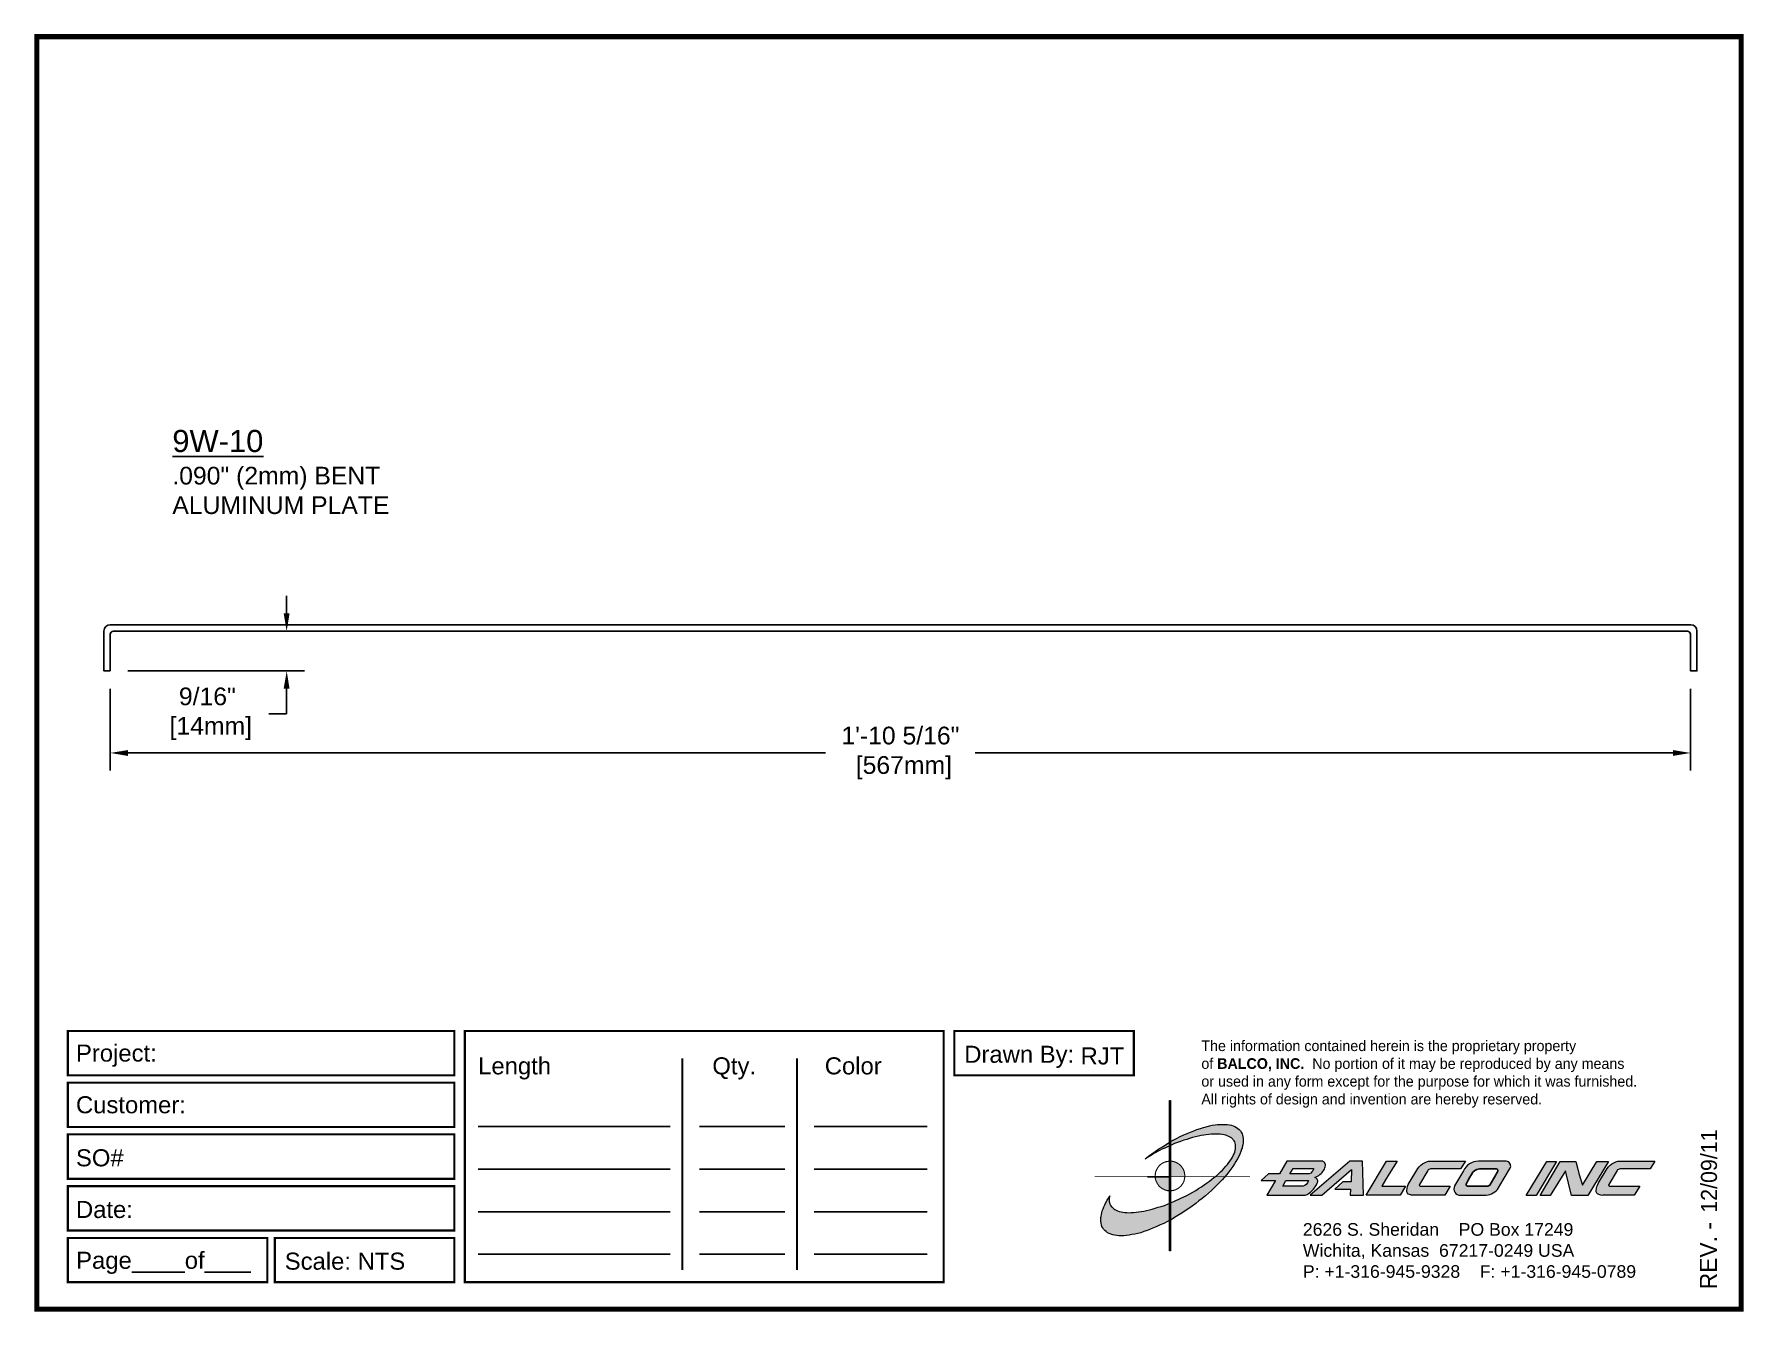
# Paper-space layout 'Breakout' of a CAD drawing. Header units: inches. Extents: x 0 to 10, y 0 to 7.5.
# The model-space entities are those that its viewports show. They can reach past a viewport. Long polylines and large blocks are cut down to what shows.
import ezdxf

# ---------------------------------------------------------------- set-up
doc = ezdxf.new("R2010")
doc.units = ezdxf.units.IN
doc.header["$LTSCALE"] = 0.25
doc.header["$MEASUREMENT"] = 0
for name, color, linetype in [('Border', 7, 'Continuous'), ('DIMENSIONS', 3, 'Continuous'), ('METALS', 7, 'Continuous'), ('TEXT', 2, 'Continuous')]:
    doc.layers.add(name, color=color, linetype=linetype)
doc.styles.add('ARIAL', font='arial.ttf')
doc.styles.add('Copyright', font='ERASDEMI.TTF')
doc.dimstyles.new('ARIAL', dxfattribs={"dimtxt": 0.25, "dimasz": 0.25, "dimexe": 0.25, "dimexo": 0.25, "dimgap": 0.25, "dimtad": 0, "dimtih": 1, "dimtoh": 1, "dimdec": 4, "dimzin": 3, "dimdsep": 46, "dimlunit": 4, "dimtxsty": 'ARIAL', "dimcen": 0.25, "dimadec": 0, "dimazin": 0, "dimtfac": 1, "dimtdec": 4, "dimtofl": 0, "dimtmove": 0, "dimatfit": 3, "dimfxl": 0, "dimfrac": 2, "dimtolj": 1, "dimtzin": 0, "dimarcsym": 0})

# ---------------------------------------------------------------- blocks, each defined once
blk = doc.blocks.new('ACADlogo')
h = blk.add_hatch(color=256)
h.paths.add_polyline_path([(-3.346, 1.223), (-3.351, 1.223), (-3.351, 0.979), (-3.346, 0.982)])
h.paths.add_polyline_path([(-3.346, 0.961), (-3.351, 0.959), (-3.351, 0.868), (-3.346, 0.868)])
h.paths.add_polyline_path([(-3.346, 0.777), (-3.351, 0.777), (-3.351, 0.699), (-3.351, 0.695), (-3.35, 0.695), (-3.346, 0.695)])
h.paths.add_polyline_path([(-3.346, 0.864), (-3.346, 0.868), (-3.35, 0.868), (-3.351, 0.868), (-3.351, 0.777), (-3.346, 0.777), (-3.346, 0.778), (-3.348, 0.778)])
h.paths.add_polyline_path([(-3.346, 0.524), (-3.351, 0.521), (-3.351, 0.342), (-3.346, 0.342)])
h.paths.add_polyline_path([(-3.346, 0.695), (-3.351, 0.695), (-3.351, 0.621), (-3.346, 0.623)])
h.paths.add_polyline_path([(-3.346, 0.623), (-3.351, 0.621), (-3.351, 0.521), (-3.346, 0.524)])
h.paths.add_polyline_path([(-3.346, 0.982), (-3.351, 0.979), (-3.351, 0.959), (-3.346, 0.961)])
h = blk.add_hatch(color=175)
h.paths.add_polyline_path([(-3.518, 0.573), (-3.534, 0.571), (-3.548, 0.569), (-3.562, 0.567), (-3.576, 0.567), (-3.589, 0.566), (-3.602, 0.567), (-3.614, 0.568), (-3.625, 0.569), (-3.636, 0.572), (-3.646, 0.574), (-3.656, 0.577), (-3.664, 0.581), (-3.673, 0.585), (-3.679, 0.589), (-3.685, 0.595), (-3.688, 0.598), (-3.691, 0.6), (-3.695, 0.607), (-3.699, 0.614), (-3.703, 0.621), (-3.704, 0.626), (-3.705, 0.631), (-3.706, 0.637), (-3.706, 0.642), (-3.705, 0.648), (-3.705, 0.653), (-3.703, 0.659), (-3.702, 0.665), (-3.71, 0.652), (-3.717, 0.639), (-3.725, 0.626), (-3.731, 0.613), (-3.737, 0.601), (-3.741, 0.589), (-3.746, 0.577), (-3.749, 0.566), (-3.751, 0.555), (-3.753, 0.544), (-3.754, 0.538), (-3.754, 0.533), (-3.755, 0.523), (-3.754, 0.513), (-3.753, 0.508), (-3.752, 0.503), (-3.75, 0.494), (-3.748, 0.486), (-3.743, 0.477), (-3.74, 0.473), (-3.738, 0.469), (-3.734, 0.465), (-3.73, 0.461), (-3.723, 0.455), (-3.715, 0.449), (-3.706, 0.445), (-3.695, 0.44), (-3.685, 0.437), (-3.674, 0.434), (-3.661, 0.432), (-3.648, 0.431), (-3.634, 0.431), (-3.62, 0.431), (-3.604, 0.433), (-3.588, 0.435), (-3.572, 0.438), (-3.556, 0.441), (-3.538, 0.445), (-3.52, 0.449), (-3.503, 0.456), (-3.483, 0.461), (-3.464, 0.469), (-3.445, 0.477), (-3.426, 0.485), (-3.406, 0.494), (-3.385, 0.503), (-3.364, 0.514), (-3.351, 0.521), (-3.351, 0.621), (-3.364, 0.616), (-3.382, 0.609), (-3.4, 0.603), (-3.418, 0.598), (-3.436, 0.592), (-3.453, 0.587), (-3.47, 0.583), (-3.486, 0.579), (-3.503, 0.576)])
h.paths.add_polyline_path([(-3.215, 0.687), (-3.251, 0.667), (-3.289, 0.649), (-3.327, 0.631), (-3.345, 0.623), (-3.346, 0.623), (-3.346, 0.524), (-3.343, 0.525), (-3.323, 0.537), (-3.302, 0.549), (-3.28, 0.563), (-3.259, 0.577), (-3.238, 0.59), (-3.218, 0.605), (-3.198, 0.62), (-3.179, 0.635), (-3.16, 0.65), (-3.141, 0.665), (-3.123, 0.681), (-3.106, 0.696), (-3.089, 0.712), (-3.074, 0.727), (-3.058, 0.743), (-3.043, 0.759), (-3.03, 0.775), (-3.028, 0.777), (-3.085, 0.777), (-3.091, 0.772), (-3.105, 0.761), (-3.118, 0.75), (-3.134, 0.739), (-3.149, 0.729), (-3.165, 0.718), (-3.182, 0.707), (-3.198, 0.697)])
h.paths.add_polyline_path([(-2.921, 1.009), (-2.922, 1.015), (-2.924, 1.02), (-2.926, 1.029), (-2.931, 1.038), (-2.934, 1.043), (-2.936, 1.047), (-2.94, 1.05), (-2.943, 1.054), (-2.951, 1.06), (-2.959, 1.066), (-2.968, 1.071), (-2.978, 1.075), (-2.989, 1.079), (-3, 1.081), (-3.013, 1.083), (-3.026, 1.084), (-3.04, 1.084), (-3.054, 1.084), (-3.07, 1.083), (-3.085, 1.081), (-3.102, 1.079), (-3.118, 1.075), (-3.136, 1.07), (-3.153, 1.066), (-3.171, 1.06), (-3.191, 1.054), (-3.21, 1.047), (-3.229, 1.039), (-3.248, 1.031), (-3.268, 1.022), (-3.289, 1.012), (-3.31, 1.002), (-3.33, 0.991), (-3.346, 0.982), (-3.346, 0.961), (-3.342, 0.962), (-3.323, 0.971), (-3.305, 0.978), (-3.287, 0.984), (-3.268, 0.991), (-3.251, 0.996), (-3.234, 1.002), (-3.216, 1.007), (-3.199, 1.011), (-3.182, 1.015), (-3.167, 1.018), (-3.15, 1.021), (-3.136, 1.023), (-3.121, 1.025), (-3.107, 1.026), (-3.093, 1.026), (-3.079, 1.027), (-3.067, 1.026), (-3.054, 1.026), (-3.043, 1.025), (-3.032, 1.022), (-3.022, 1.02), (-3.013, 1.016), (-3.004, 1.013), (-2.997, 1.009), (-2.989, 1.005), (-2.983, 0.999), (-2.98, 0.996), (-2.978, 0.994), (-2.973, 0.987), (-2.969, 0.981), (-2.967, 0.973), (-2.965, 0.965), (-2.964, 0.957), (-2.964, 0.949), (-2.964, 0.944), (-2.965, 0.94), (-2.967, 0.93), (-2.969, 0.921), (-2.973, 0.911), (-2.978, 0.901), (-2.983, 0.891), (-2.989, 0.881), (-2.996, 0.871), (-3.004, 0.86), (-3.012, 0.849), (-3.021, 0.838), (-3.032, 0.827), (-3.042, 0.816), (-3.053, 0.805), (-3.065, 0.794), (-3.077, 0.783), (-3.085, 0.777), (-3.028, 0.777), (-3.016, 0.791), (-3.004, 0.806), (-2.992, 0.822), (-2.981, 0.837), (-2.971, 0.852), (-2.962, 0.866), (-2.954, 0.882), (-2.946, 0.896), (-2.939, 0.91), (-2.934, 0.924), (-2.929, 0.938), (-2.926, 0.944), (-2.925, 0.951), (-2.922, 0.963), (-2.92, 0.975), (-2.92, 0.982), (-2.919, 0.987), (-2.92, 0.999), (-2.92, 1.005)])
h.paths.add_polyline_path([(-3.372, 0.966), (-3.393, 0.953), (-3.415, 0.94), (-3.435, 0.925), (-3.455, 0.911), (-3.475, 0.897), (-3.494, 0.882), (-3.468, 0.898), (-3.439, 0.915), (-3.41, 0.93), (-3.396, 0.938), (-3.38, 0.945), (-3.351, 0.959), (-3.351, 0.979)])
h = blk.add_hatch(color=256)
h.paths.add_polyline_path([(-3.268, 0.814), (-3.27, 0.819), (-3.273, 0.824), (-3.276, 0.828), (-3.279, 0.833), (-3.282, 0.837), (-3.286, 0.841), (-3.29, 0.845), (-3.294, 0.849), (-3.298, 0.852), (-3.303, 0.855), (-3.308, 0.858), (-3.313, 0.86), (-3.318, 0.863), (-3.323, 0.864), (-3.328, 0.866), (-3.334, 0.867), (-3.339, 0.868), (-3.345, 0.868), (-3.346, 0.868), (-3.346, 0.777), (-3.335, 0.777), (-3.262, 0.777), (-3.262, 0.781), (-3.262, 0.787), (-3.263, 0.792), (-3.264, 0.798), (-3.265, 0.803), (-3.266, 0.808)])
h.paths.add_polyline_path([(-3.351, 0.777), (-3.436, 0.777), (-3.435, 0.773), (-3.435, 0.768), (-3.434, 0.762), (-3.432, 0.757), (-3.431, 0.752), (-3.428, 0.747), (-3.426, 0.742), (-3.423, 0.737), (-3.42, 0.732), (-3.417, 0.728), (-3.414, 0.723), (-3.41, 0.719), (-3.406, 0.716), (-3.401, 0.712), (-3.397, 0.709), (-3.392, 0.706), (-3.387, 0.704), (-3.382, 0.701), (-3.377, 0.699), (-3.372, 0.698), (-3.367, 0.696), (-3.361, 0.695), (-3.356, 0.695), (-3.351, 0.695)])
h.paths.add_polyline_path([(-3.346, 0.868), (-3.35, 0.868), (-3.351, 0.868), (-3.351, 0.777), (-3.346, 0.777)])
h = blk.add_hatch(color=256)
h.paths.add_polyline_path([(-2.438, 0.844, 0.412988), (-2.461, 0.869), (-2.663, 0.869), (-2.707, 0.794), (-2.771, 0.794), (-2.815, 0.755), (-2.73, 0.755), (-2.781, 0.668), (-2.563, 0.668, 0.107996), (-2.538, 0.677, 0.108939), (-2.494, 0.724, 0.080345), (-2.483, 0.745, 0.419497), (-2.499, 0.773, 0.149928), (-2.447, 0.815, 0.134283)])
h.paths.add_polyline_path([(-2.507, 0.821, -0.209012), (-2.532, 0.794), (-2.538, 0.794), (-2.646, 0.794), (-2.627, 0.825), (-2.51, 0.825, -0.56619)], flags=16)
h.paths.add_polyline_path([(-2.538, 0.75, -0.241309), (-2.569, 0.722), (-2.688, 0.722), (-2.669, 0.755), (-2.541, 0.755, -0.56619)], flags=16)
for points in [[(-2.285, 0.819), (-2.287, 0.748), (-2.335, 0.748), (-2.383, 0.705), (-2.29, 0.705), (-2.292, 0.668), (-2.215, 0.668), (-2.221, 0.869), (-2.295, 0.869), (-2.527, 0.668), (-2.458, 0.668)], [(-2.018, 0.869), (-2.079, 0.869), (-2.198, 0.668), (-2, 0.668), (-1.968, 0.722), (-2.107, 0.722), (-2.085, 0.759), (-2.064, 0.794)], [(-1.617, 0.869), (-1.807, 0.869, 0.270182), (-1.896, 0.825), (-1.946, 0.742, 0.109019), (-1.961, 0.695, 0.340665), (-1.945, 0.672, 0.129907), (-1.923, 0.668), (-1.738, 0.668), (-1.706, 0.722), (-1.878, 0.722), (-1.882, 0.722, -0.601242), (-1.887, 0.731), (-1.838, 0.813, -0.253048), (-1.821, 0.823), (-1.645, 0.823)], [(-1.083, 0.867), (-1.14, 0.867), (-1.261, 0.667), (-1.26, 0.667), (-1.202, 0.667)], [(-0.96, 0.83), (-0.969, 0.867), (-1.061, 0.867), (-1.179, 0.667), (-1.12, 0.667), (-1.031, 0.812), (-0.995, 0.667), (-0.9, 0.667), (-0.778, 0.867), (-0.846, 0.867), (-0.931, 0.727), (-0.951, 0.795)], [(-0.507, 0.869), (-0.697, 0.869, 0.270182), (-0.786, 0.825), (-0.836, 0.742, 0.109019), (-0.85, 0.695, 0.340665), (-0.835, 0.672, 0.129907), (-0.812, 0.668), (-0.628, 0.668), (-0.595, 0.722), (-0.768, 0.722), (-0.772, 0.722, -0.601242), (-0.777, 0.731), (-0.728, 0.813, -0.253048), (-0.71, 0.823), (-0.534, 0.823)], [(-3.346, 0.623), (-3.351, 0.621), (-3.351, 0.521), (-3.346, 0.524)]]:
    blk.add_hatch(color=256).paths.add_polyline_path(points)
h = blk.add_hatch(color=256)
h.paths.add_polyline_path([(-1.377, 0.868), (-1.383, 0.868), (-1.383, 0.868), (-1.44, 0.868), (-1.492, 0.868), (-1.541, 0.868, 0.297712), (-1.628, 0.811), (-1.68, 0.723, 0.585116), (-1.646, 0.668), (-1.506, 0.668, 0.210586), (-1.429, 0.703), (-1.415, 0.726), (-1.389, 0.769), (-1.352, 0.831, 0.4352)])
h.paths.add_polyline_path([(-1.437, 0.823, -0.603783), (-1.428, 0.805), (-1.431, 0.801), (-1.434, 0.796), (-1.438, 0.789), (-1.474, 0.728, -0.229001), (-1.489, 0.722), (-1.494, 0.722), (-1.501, 0.722), (-1.597, 0.722), (-1.604, 0.722, -0.492401), (-1.613, 0.734), (-1.601, 0.757), (-1.591, 0.775), (-1.582, 0.791, -0.238368), (-1.535, 0.823)], flags=16)
for q in [(-3.48, 0.777), (-3.351, 0.642)]:
    blk.add_line((-3.351, 0.777), q)
at = {"color": 7, "lineweight": 0}
for points in [[(-3.351, 1.223), (-3.346, 1.223), (-3.346, 0.342), (-3.351, 0.342), (-3.351, 1.223)], [(-2.292, 0.668), (-2.215, 0.668), (-2.221, 0.869), (-2.295, 0.869), (-2.527, 0.668), (-2.458, 0.668), (-2.285, 0.819), (-2.287, 0.748), (-2.286, 0.748), (-2.335, 0.748), (-2.383, 0.705), (-2.29, 0.705), (-2.292, 0.668), (-2.292, 0.668)], [(-2.198, 0.668), (-2.079, 0.869), (-2.018, 0.869), (-2.064, 0.794), (-2.085, 0.759), (-2.107, 0.722), (-1.968, 0.722), (-2, 0.668), (-2.198, 0.668), (-2.198, 0.668)], [(-1.383, 0.868), (-1.383, 0.868)], [(-1.261, 0.667), (-1.14, 0.867), (-1.083, 0.867), (-1.202, 0.667), (-1.26, 0.667), (-1.261, 0.667), (-1.261, 0.667)], [(-0.9, 0.667), (-0.995, 0.667), (-1.031, 0.812), (-1.12, 0.667), (-1.179, 0.667), (-1.061, 0.867), (-0.969, 0.867), (-0.96, 0.83), (-0.951, 0.795), (-0.931, 0.727), (-0.846, 0.867), (-0.778, 0.867), (-0.9, 0.667), (-0.9, 0.667)]]:
    blk.add_lwpolyline(points, dxfattribs=at)
at = {"color": 175, "lineweight": 0}
blk.add_lwpolyline([(-2.926, 1.029), (-2.924, 1.02), (-2.922, 1.015), (-2.921, 1.009), (-2.92, 1.005), (-2.92, 0.999), (-2.919, 0.987), (-2.92, 0.982), (-2.92, 0.975), (-2.922, 0.963), (-2.925, 0.951), (-2.926, 0.944), (-2.929, 0.938), (-2.934, 0.924), (-2.939, 0.91), (-2.946, 0.896), (-2.954, 0.882), (-2.962, 0.866), (-2.971, 0.852), (-2.981, 0.837), (-2.992, 0.822), (-3.004, 0.806), (-3.016, 0.791), (-3.03, 0.775), (-3.043, 0.759), (-3.058, 0.743), (-3.074, 0.727), (-3.089, 0.712), (-3.106, 0.696), (-3.123, 0.681), (-3.141, 0.665), (-3.16, 0.65), (-3.179, 0.635), (-3.198, 0.62), (-3.218, 0.605), (-3.238, 0.59), (-3.259, 0.577), (-3.28, 0.563), (-3.302, 0.549), (-3.323, 0.537), (-3.343, 0.525), (-3.364, 0.514), (-3.385, 0.503), (-3.406, 0.494), (-3.426, 0.485), (-3.445, 0.477), (-3.464, 0.469), (-3.483, 0.461), (-3.503, 0.456), (-3.52, 0.449), (-3.538, 0.445), (-3.556, 0.441), (-3.572, 0.438), (-3.588, 0.435), (-3.604, 0.433), (-3.62, 0.431), (-3.634, 0.431), (-3.648, 0.431), (-3.661, 0.432), (-3.674, 0.434), (-3.685, 0.437), (-3.695, 0.44), (-3.706, 0.445), (-3.715, 0.449), (-3.723, 0.455), (-3.73, 0.461), (-3.734, 0.465), (-3.738, 0.469), (-3.74, 0.473), (-3.743, 0.477), (-3.748, 0.486), (-3.75, 0.494), (-3.752, 0.503), (-3.753, 0.508), (-3.754, 0.513), (-3.755, 0.523), (-3.754, 0.533), (-3.754, 0.538), (-3.753, 0.544), (-3.751, 0.555), (-3.749, 0.566), (-3.746, 0.577), (-3.741, 0.589), (-3.737, 0.601), (-3.731, 0.613), (-3.725, 0.626), (-3.717, 0.639), (-3.71, 0.652), (-3.702, 0.665), (-3.703, 0.659), (-3.705, 0.653), (-3.705, 0.648), (-3.706, 0.642), (-3.706, 0.637), (-3.705, 0.631), (-3.704, 0.626), (-3.703, 0.621), (-3.699, 0.614), (-3.695, 0.607), (-3.691, 0.6), (-3.688, 0.598), (-3.685, 0.595), (-3.679, 0.589), (-3.673, 0.585), (-3.664, 0.581), (-3.656, 0.577), (-3.646, 0.574), (-3.636, 0.572), (-3.625, 0.569), (-3.614, 0.568), (-3.602, 0.567), (-3.589, 0.566), (-3.576, 0.567), (-3.562, 0.567), (-3.548, 0.569), (-3.534, 0.571), (-3.518, 0.573), (-3.503, 0.576), (-3.486, 0.579), (-3.47, 0.583), (-3.453, 0.587), (-3.436, 0.592), (-3.418, 0.598), (-3.4, 0.603), (-3.382, 0.609), (-3.364, 0.616), (-3.345, 0.623), (-3.327, 0.631), (-3.289, 0.649), (-3.251, 0.667), (-3.215, 0.687), (-3.198, 0.697), (-3.182, 0.707), (-3.165, 0.718), (-3.149, 0.729), (-3.134, 0.739), (-3.118, 0.75), (-3.105, 0.761), (-3.091, 0.772), (-3.077, 0.783), (-3.065, 0.794), (-3.053, 0.805), (-3.042, 0.816), (-3.032, 0.827), (-3.021, 0.838), (-3.012, 0.849), (-3.004, 0.86), (-2.996, 0.871), (-2.989, 0.881), (-2.983, 0.891), (-2.978, 0.901), (-2.973, 0.911), (-2.969, 0.921), (-2.967, 0.93), (-2.965, 0.94), (-2.964, 0.944), (-2.964, 0.949), (-2.964, 0.957), (-2.965, 0.965), (-2.967, 0.973), (-2.969, 0.981), (-2.973, 0.987), (-2.978, 0.994), (-2.98, 0.996), (-2.983, 0.999), (-2.989, 1.005), (-2.997, 1.009), (-3.004, 1.013), (-3.013, 1.016), (-3.022, 1.02), (-3.032, 1.022), (-3.043, 1.025), (-3.054, 1.026), (-3.067, 1.026), (-3.079, 1.027), (-3.093, 1.026), (-3.107, 1.026), (-3.121, 1.025), (-3.136, 1.023), (-3.15, 1.021), (-3.167, 1.018), (-3.182, 1.015), (-3.199, 1.011), (-3.216, 1.007), (-3.234, 1.002), (-3.251, 0.996), (-3.268, 0.991), (-3.287, 0.984), (-3.305, 0.978), (-3.323, 0.971), (-3.342, 0.962), (-3.38, 0.945), (-3.396, 0.938), (-3.41, 0.93), (-3.439, 0.915), (-3.468, 0.898), (-3.494, 0.882), (-3.475, 0.897), (-3.455, 0.911), (-3.435, 0.925), (-3.415, 0.94), (-3.393, 0.953), (-3.372, 0.966), (-3.351, 0.979), (-3.33, 0.991), (-3.31, 1.002), (-3.289, 1.012), (-3.268, 1.022), (-3.248, 1.031), (-3.229, 1.039), (-3.21, 1.047), (-3.191, 1.054), (-3.171, 1.06), (-3.153, 1.066), (-3.136, 1.07), (-3.118, 1.075), (-3.102, 1.079), (-3.085, 1.081), (-3.07, 1.083), (-3.054, 1.084), (-3.04, 1.084), (-3.026, 1.084), (-3.013, 1.083), (-3, 1.081), (-2.989, 1.079), (-2.978, 1.075), (-2.968, 1.071), (-2.959, 1.066), (-2.951, 1.06), (-2.943, 1.054), (-2.94, 1.05), (-2.936, 1.047), (-2.934, 1.043), (-2.931, 1.038), (-2.926, 1.029), (-2.926, 1.029)], dxfattribs=at)
at = {"color": 7, "lineweight": 0, "const_width": 0.0064}
blk.add_lwpolyline([(-3.262, 0.781), (-3.262, 0.787), (-3.263, 0.792), (-3.264, 0.798), (-3.265, 0.803), (-3.266, 0.808), (-3.268, 0.814), (-3.27, 0.819), (-3.273, 0.824), (-3.276, 0.828), (-3.279, 0.833), (-3.282, 0.837), (-3.286, 0.841), (-3.29, 0.845), (-3.294, 0.849), (-3.298, 0.852), (-3.303, 0.855), (-3.308, 0.858), (-3.313, 0.86), (-3.318, 0.863), (-3.323, 0.864), (-3.328, 0.866), (-3.334, 0.867), (-3.339, 0.868), (-3.345, 0.868), (-3.35, 0.868), (-3.356, 0.868), (-3.361, 0.867), (-3.367, 0.866), (-3.372, 0.865), (-3.377, 0.863), (-3.382, 0.862), (-3.387, 0.859), (-3.392, 0.857), (-3.397, 0.854), (-3.401, 0.851), (-3.406, 0.847), (-3.41, 0.843), (-3.414, 0.839), (-3.417, 0.835), (-3.42, 0.831), (-3.423, 0.826), (-3.426, 0.821), (-3.428, 0.816), (-3.431, 0.811), (-3.432, 0.806), (-3.434, 0.801), (-3.435, 0.795), (-3.435, 0.79), (-3.436, 0.784), (-3.436, 0.779), (-3.435, 0.773), (-3.435, 0.768), (-3.434, 0.762), (-3.432, 0.757), (-3.431, 0.752), (-3.428, 0.747), (-3.426, 0.742), (-3.423, 0.737), (-3.42, 0.732), (-3.417, 0.728), (-3.414, 0.723), (-3.41, 0.719), (-3.406, 0.716), (-3.401, 0.712), (-3.397, 0.709), (-3.392, 0.706), (-3.387, 0.704), (-3.382, 0.701), (-3.377, 0.699), (-3.372, 0.698), (-3.367, 0.696), (-3.361, 0.695), (-3.356, 0.695), (-3.35, 0.695), (-3.345, 0.695), (-3.339, 0.695), (-3.334, 0.696), (-3.328, 0.697), (-3.323, 0.698), (-3.318, 0.7), (-3.313, 0.702), (-3.308, 0.705), (-3.303, 0.708), (-3.298, 0.711), (-3.294, 0.714), (-3.29, 0.718), (-3.286, 0.721), (-3.282, 0.726), (-3.279, 0.73), (-3.276, 0.734), (-3.273, 0.739), (-3.27, 0.744), (-3.268, 0.749), (-3.266, 0.754), (-3.265, 0.76), (-3.264, 0.765), (-3.263, 0.77), (-3.262, 0.776), (-3.262, 0.781)], dxfattribs=at)
at = {"color": 7, "lineweight": 0}
for points in [[(-2.447, 0.815, 0.130368), (-2.438, 0.843, 0.448367), (-2.463, 0.869), (-2.663, 0.869), (-2.707, 0.794), (-2.771, 0.794), (-2.815, 0.755), (-2.73, 0.755), (-2.781, 0.668), (-2.563, 0.668, 0.107996), (-2.538, 0.677, 0.108939), (-2.494, 0.724, 0.077395), (-2.484, 0.744, 0.430878), (-2.499, 0.773, 0.149928)], [(-2.507, 0.821, -0.209012), (-2.532, 0.794), (-2.538, 0.794), (-2.646, 0.794), (-2.627, 0.825), (-2.512, 0.825), (-2.509, 0.825, -0.531288)], [(-1.838, 0.813), (-1.887, 0.731, 0.587385), (-1.882, 0.722), (-1.878, 0.722), (-1.706, 0.722), (-1.738, 0.668), (-1.923, 0.668, -0.129907), (-1.945, 0.672, -0.349839), (-1.961, 0.696, -0.107341), (-1.946, 0.742), (-1.896, 0.825, -0.270182), (-1.807, 0.869), (-1.617, 0.869), (-1.645, 0.823), (-1.821, 0.823, 0.252436)], [(-1.68, 0.723, 0.585116), (-1.646, 0.668), (-1.506, 0.668, 0.210586), (-1.429, 0.703), (-1.415, 0.726), (-1.389, 0.769), (-1.352, 0.831, 0.4352), (-1.377, 0.868), (-1.383, 0.868), (-1.383, 0.868), (-1.44, 0.868), (-1.492, 0.868), (-1.541, 0.868, 0.297712), (-1.628, 0.811)], [(-0.728, 0.813), (-0.777, 0.731, 0.587385), (-0.772, 0.722), (-0.768, 0.722), (-0.595, 0.722), (-0.628, 0.668), (-0.812, 0.668, -0.129907), (-0.835, 0.672, -0.349839), (-0.85, 0.696, -0.107341), (-0.836, 0.742), (-0.786, 0.825, -0.270182), (-0.697, 0.869), (-0.507, 0.869), (-0.534, 0.823), (-0.71, 0.823, 0.252436)], [(-2.569, 0.722), (-2.688, 0.722), (-2.669, 0.755), (-2.543, 0.755), (-2.54, 0.755, -0.531288), (-2.538, 0.75, -0.241309)]]:
    blk.add_lwpolyline(points, format="xyb", close=True, dxfattribs=at)
blk.add_lwpolyline([(-1.437, 0.823), (-1.535, 0.823, 0.238368), (-1.582, 0.791), (-1.591, 0.775), (-1.601, 0.757), (-1.613, 0.734, 0.490298), (-1.604, 0.722), (-1.597, 0.722), (-1.501, 0.722), (-1.494, 0.722), (-1.489, 0.722, 0.229001), (-1.474, 0.728), (-1.438, 0.789), (-1.434, 0.796), (-1.431, 0.801), (-1.428, 0.805, 0.603783)], format="xyb", close=True)
blk.add_lwpolyline([(-2.879, 0.777, 0.00455, 0.00455, 0), (-3.791, 0.777, 0.00183, 0.00183, 0), (-3.791, 0.777, 0.00183, 0.00183, 0)], format="xyseb", dxfattribs=at)
blk = doc.blocks.new('Quantity Data')
at = {"layer": 'Border', "color": 253}
for p, q in [((2.755, 1.254), (3.881, 1.254)), ((4.054, 1.254), (4.553, 1.254)), ((4.725, 1.254), (5.389, 1.254)), ((2.755, 1.004), (3.881, 1.004)), ((4.054, 1.004), (4.553, 1.004)), ((4.725, 1.004), (5.389, 1.004)), ((2.755, 0.754), (3.881, 0.754)), ((4.054, 0.754), (4.553, 0.754)), ((4.725, 0.754), (5.389, 0.754)), ((2.755, 0.504), (3.881, 0.504)), ((4.054, 0.504), (4.553, 0.504)), ((4.725, 0.504), (5.389, 0.504))]:
    blk.add_line(p, q, dxfattribs=at)
at = {"layer": 'Border', "const_width": 0.0125}
blk.add_lwpolyline([(5.485, 0.341), (2.678, 0.341), (2.678, 1.813), (5.485, 1.813)], close=True, dxfattribs=at)
for points in [[(3.953, 1.653), (3.953, 0.412)], [(4.625, 1.653), (4.625, 0.412)]]:
    blk.add_lwpolyline(points, dxfattribs=at)
at = {"layer": 'Border', "style": 'ARIAL'}
for s, p in [('Length', (2.756, 1.559)), ('Qty.', (4.129, 1.559)), ('Color', (4.788, 1.559))]:
    blk.add_text(s, height=0.1, dxfattribs=at).set_placement(p)
blk = doc.blocks.new('Drawn By')
at = {"layer": 'Border', "const_width": 0.0125}
blk.add_lwpolyline([(5.38, 1.813), (6.432, 1.813), (6.432, 1.554), (5.38, 1.554)], close=True, dxfattribs=at)
at = {"layer": 'Border', "style": 'ARIAL'}
blk.add_text('Drawn By: ', height=0.1, dxfattribs=at).set_placement((5.438, 1.627))
blk.add_attdef('XXX', (6.12, 1.617), '', height=0.1, dxfattribs=at)
blk = doc.blocks.new('Project Info')
at = {"layer": 'Border', "const_width": 0.0125}
for points in [[(0.182, 1.813), (2.448, 1.813), (2.448, 1.554), (0.182, 1.554)], [(0.182, 1.51), (2.448, 1.51), (2.448, 1.251), (0.182, 1.251)], [(0.182, 1.207), (2.448, 1.207), (2.448, 0.947), (0.182, 0.947)], [(0.182, 0.904), (2.448, 0.904), (2.448, 0.644), (0.182, 0.644)], [(0.182, 0.6), (1.352, 0.6), (1.352, 0.341), (0.182, 0.341)], [(1.396, 0.6), (2.448, 0.6), (2.448, 0.341), (1.396, 0.341)]]:
    blk.add_lwpolyline(points, close=True, dxfattribs=at)
at = {"layer": 'Border', "style": 'ARIAL'}
for s, p in [('Project:', (0.23, 1.634)), ('Customer:', (0.23, 1.331)), ('SO#', (0.23, 1.02)), ('Date:', (0.23, 0.717)), ('Page%%u        %%uof%%u       ', (0.231, 0.419)), ('Scale: NTS', (1.454, 0.414))]:
    blk.add_text(s, height=0.1, dxfattribs=at).set_placement(p)
blk = doc.blocks.new('REV')
at = {"style": 'Copyright'}
blk.add_text('REV. -', height=0.1, rotation=90, dxfattribs=at).set_placement((-0.142, 0.117))
at = {"style": 'Copyright', "flags": 4}
blk.add_attdef('REVISIONDATE', (-0.142, 0.566), '', height=0.0938, rotation=90, dxfattribs=at)
blk = doc.blocks.new('*D14')
at = {"layer": 'Defpoints', "color": 0}
for p in [(46.657, 7.597), (68.977, 7.597), (68.977, 6.439)]:
    blk.add_point(p, dxfattribs=at)
at = {"layer": 'DIMENSIONS', "color": 0, "lineweight": -2}
for p, q in [((46.657, 7.347), (46.657, 6.189)), ((68.977, 7.347), (68.977, 6.189)), ((46.907, 6.439), (56.761, 6.439)), ((68.727, 6.439), (58.873, 6.439))]:
    blk.add_line(p, q, dxfattribs=at)
at = {"layer": 'DIMENSIONS', "color": 0}
for points in [[(46.907, 6.48), (46.907, 6.397), (46.657, 6.439)], [(68.727, 6.48), (68.727, 6.397), (68.977, 6.439)]]:
    blk.add_solid(points, dxfattribs=at)
at = {"layer": 'DIMENSIONS', "color": 0, "insert": (57.817, 6.439), "char_height": 0.25, "attachment_point": 5, "style": 'ARIAL'}
blk.add_mtext('\\A1;1\'-10 5/16"\\P [567mm]', dxfattribs=at)
blk = doc.blocks.new('*D15')
at = {"layer": 'Defpoints', "color": 0}
for p in [(46.702, 8.16), (46.657, 7.597), (49.148, 7.597)]:
    blk.add_point(p, dxfattribs=at)
at = {"layer": 'DIMENSIONS', "color": 0, "lineweight": -2}
for p, q in [((49.148, 8.41), (49.148, 8.66)), ((46.952, 8.16), (49.398, 8.16)), ((46.907, 7.597), (49.398, 7.597)), ((49.148, 7.347), (49.148, 6.992)), ((49.148, 6.992), (48.898, 6.992))]:
    blk.add_line(p, q, dxfattribs=at)
at = {"layer": 'DIMENSIONS', "color": 0}
for points in [[(49.106, 8.41), (49.189, 8.41), (49.148, 8.16)], [(49.106, 7.347), (49.189, 7.347), (49.148, 7.597)]]:
    blk.add_solid(points, dxfattribs=at)
at = {"layer": 'DIMENSIONS', "color": 0, "insert": (48.028, 6.992), "char_height": 0.25, "attachment_point": 5, "style": 'ARIAL'}
blk.add_mtext('\\A1;9/16"\\P [14mm]', dxfattribs=at)

msp = doc.modelspace()

# ---------------------------------------------------------------- linework, layer by layer
at = {"layer": 'METALS'}
msp.add_lwpolyline([(46.65696, 7.59733), (46.56696, 7.59733), (46.56696, 8.15983, -0.41421356), (46.65696, 8.24983), (68.97698, 8.24983, -0.41421356), (69.06698, 8.15983), (69.06698, 7.59733), (68.97698, 7.59733), (68.97698, 8.11483, 0.41421356), (68.93198, 8.15983), (46.70196, 8.15983, 0.41421356), (46.65696, 8.11483), (46.65696, 7.59733)], format="xyb", dxfattribs=at)

# ---------------------------------------------------------------- texts
at = {"layer": 'TEXT', "insert": (47.53326, 11.00189), "char_height": 0.3125, "width": 10.34375, "attachment_point": 1, "style": 'ARIAL'}
msp.add_mtext('{\\L9W-10\\P\\H0.8x;\\l.090" (2mm) BENT\\PALUMINUM PLATE}', dxfattribs=at)

# ---------------------------------------------------------------- dimensions: what is measured, and where the dimension line sits
at = {"layer": 'DIMENSIONS'}
dim = msp.add_linear_dim(base=(49.14759, 7.59733), p1=(46.70196, 8.15983), p2=(46.65696, 7.59733), angle=90, dimstyle='ARIAL', override={"dimpost": '\\X'}, dxfattribs=at)
dim.commit()
dim.dimension.update_dxf_attribs({"geometry": '*D15', "text_midpoint": (48.02822, 6.99163), "dimtype": 160})
dim = msp.add_linear_dim(base=(68.97698, 6.4385), p1=(46.65696, 7.59733), p2=(68.97698, 7.59733), dimstyle='ARIAL', override={"dimpost": '\\X'}, dxfattribs=at)
dim.commit()
dim.dimension.update_dxf_attribs({"geometry": '*D14', "text_midpoint": (57.81697, 6.4385), "dimtype": 160})

psp = doc.layouts.new('Breakout')

# ---------------------------------------------------------------- linework, layer by layer
at = {"layer": 'Border', "const_width": 0.03}
psp.add_lwpolyline([(0.015, 7.476), (10.008, 7.476), (10.008, 0.015), (0.015, 0.015)], close=True, dxfattribs=at)

# ---------------------------------------------------------------- block references
for name, p in [('Project Info', (0.015, -0.167)), ('Quantity Data', (-0.153, -0.167))]:
    psp.add_blockref(name, p)
psp.add_blockref('Drawn By', (0.015, -0.167)).add_auto_attribs({'XXX': 'RJT'})
at = {"layer": 'Border'}
psp.add_blockref('ACADlogo', (10.008, 0.015), dxfattribs=at)
at = {"layer": 'TEXT'}
psp.add_blockref('REV', (10.008, 0.015), dxfattribs=at).add_auto_attribs({'REVISIONDATE': '12/09/11'})

# ---------------------------------------------------------------- texts
at = {"insert": (6.843, 1.591), "char_height": 0.0625, "width": 50.295, "attachment_point": 1, "style": 'Copyright'}
psp.add_mtext('The information contained herein is the proprietary property\\Pof {\\fEras Bold ITC|b0|i0|c0|p34;BALCO, INC.}  No portion of it may be reproduced by any means\\Por used in any form except for the purpose for which it was furnished.\\PAll rights of design and invention are hereby reserved.', dxfattribs=at)
at = {"layer": 'Border', "insert": (7.438, 0.52), "char_height": 0.074, "width": 2.3438, "attachment_point": 1, "style": 'ARIAL'}
psp.add_mtext('2626 S. Sheridan    PO Box 17249\\PWichita, Kansas  67217-0249 USA \\PP: +1-316-945-9328    F: +1-316-945-0789', dxfattribs=at)

# ---------------------------------------------------------------- viewports
at = {"layer": 'Border'}
psp.add_viewport(center=(5.012, 3.745), size=(9.993, 7.46055), view_center_point=(57.6565, 7.56753), view_height=17.9732626, dxfattribs=at)

doc.saveas('drawing.dxf')
